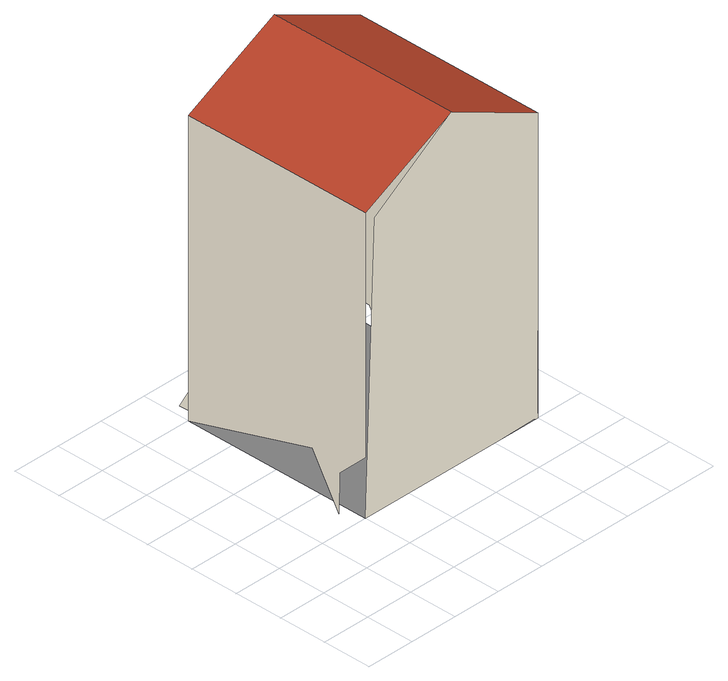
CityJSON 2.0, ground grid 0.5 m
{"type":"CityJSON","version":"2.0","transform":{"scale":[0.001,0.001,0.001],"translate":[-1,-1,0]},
"CityObjects":{
"building1":{"type":"Building","geometry":[{"type":"MultiSurface","lod":"2","boundaries":[[[0,1,2,3]],[[4,1,0,5]],[[6,5,0,7,8]],[[9,10,11,4,5,6]],[[12,13,14,15,16,2,1,4,17]],[[18,19,20,21,3,2,22]],[[22,17,6,8]]],"semantics":{"surfaces":[{"type":"RoofSurface"},{"type":"WallSurface"},{"type":"GroundSurface"}],"values":[0,0,1,1,1,1,2]}}]}
},
"vertices":[
[2000,1000,3500],[2000,3000,3500],[1000,3000,3000],[1000,1000,3000],[3000,3000,3000],[3000,1000,3000],[3000,1000,0],[1000,900,3000],[1000,1000,0],[3000,2800,0],[3100,3000,100],[3000,3000,200],[1200,3000,0],[1100,3100,100],[1500,3100,500],[1000,3100,100],[1000,3000,100],[3000,3000,0],[900,1500,500],[900,1200,0],[800,1100,500],[1000,1000,600],[1000,3000,0]
]}
